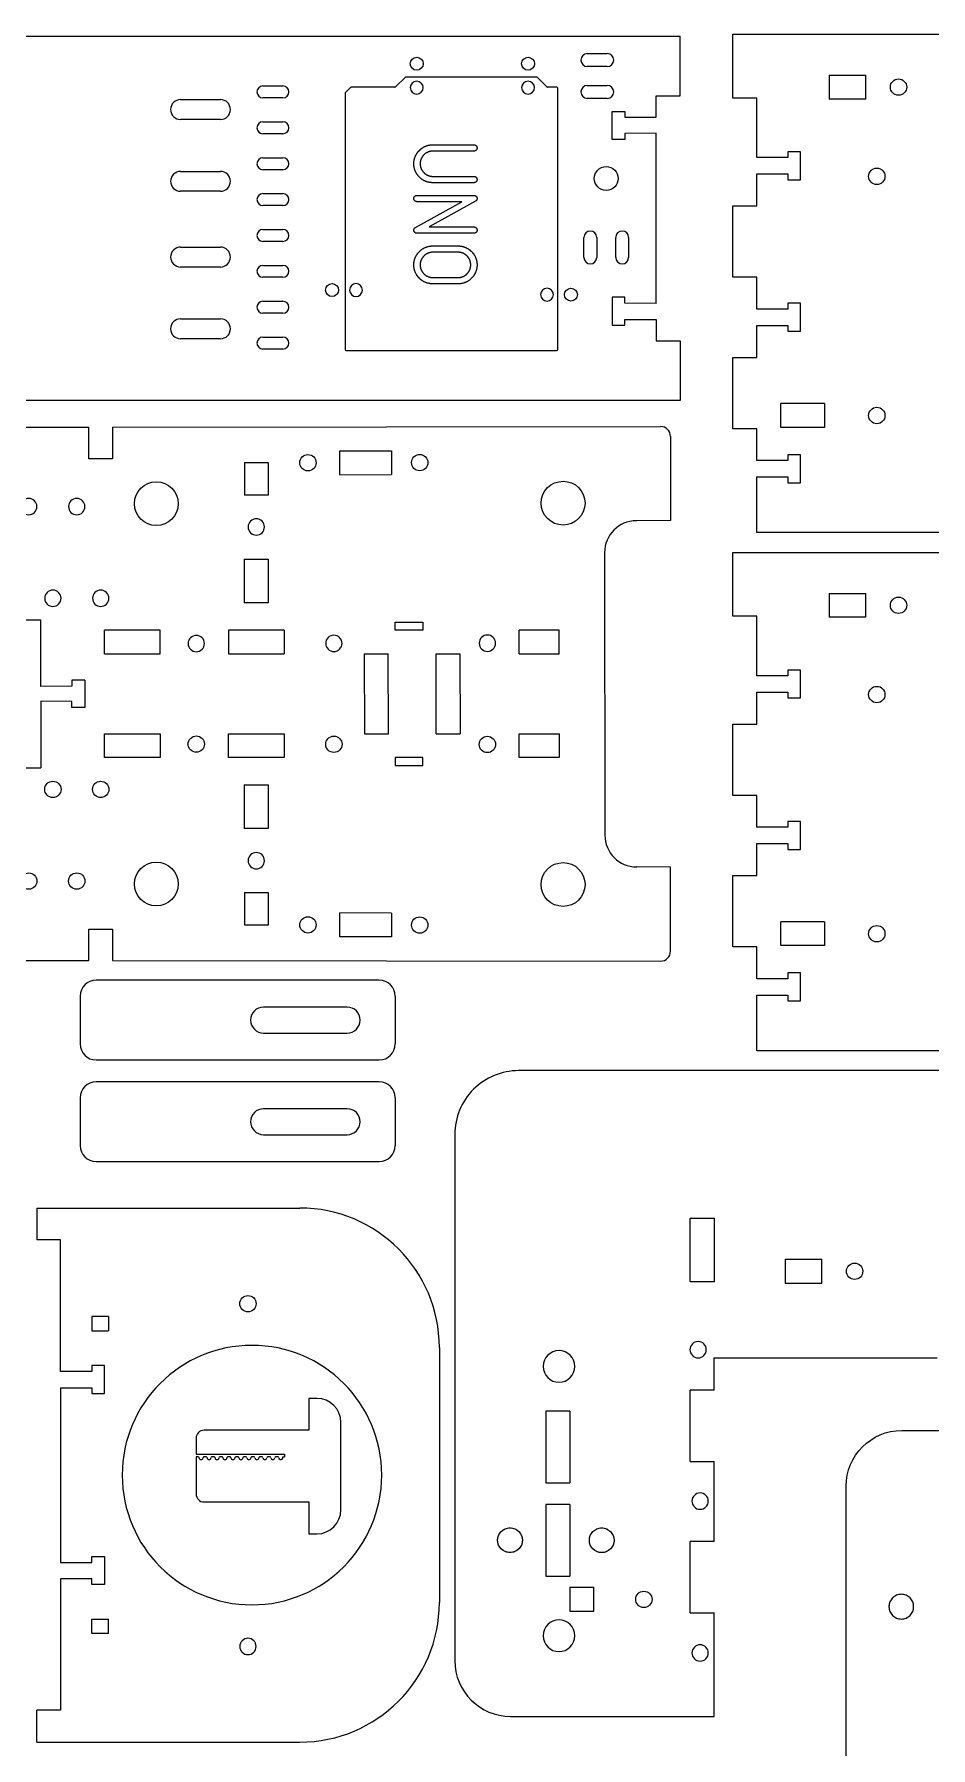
# Model space of a CAD drawing. Header units: millimetres. Extents: x -1441 to -172, y -752 to 2.
# Drawn here: x -1233 to -1008.1, y -427.9 to 2 of the extents above; entities that cross this region are included whole.
import ezdxf

# ---------------------------------------------------------------- set-up
doc = ezdxf.new("R2010")
doc.units = ezdxf.units.MM
doc.linetypes.add('HIDDEN', pattern=[9.525, 6.35, -3.175])
doc.layers.get('0').update_dxf_attribs({"color": 253, "lineweight": 70, "true_color": 0x8faf8f})
doc.layers.add('Hidden', color=38, linetype='HIDDEN', lineweight=70, true_color=0x482605)

msp = doc.modelspace()

# ---------------------------------------------------------------- linework, layer by layer
at = {"color": 38, "lineweight": -3, "true_color": 0x482605}
for p, q in [((-1252.03, 1.53), (-1071.03, 1.53)), ((-1071.03, -13.45), (-1071.03, 1.53)), ((-1057.77, 2), (-883.17, 2)), ((-1057.77, -14), (-1057.77, 2)), ((-1094.28, -2.85), (-1089.28, -2.85)), ((-1089.28, -6.09), (-1094.28, -6.09)), ((-1033.6, -8.26), (-1033.6, -14.26)), ((-1033.6, -8.26), (-1024.45, -8.26)), ((-1024.45, -14.26), (-1024.45, -8.26)), ((-1175.65, -10.97), (-1170.65, -10.97)), ((-1155.02, -12.77), (-1155.02, -77.08)), ((-1153.72, -11.37), (-1154.95, -12.59)), ((-1142.55, -11.29), (-1153.54, -11.29)), ((-1139.98, -8.83), (-1142.37, -11.22)), ((-1106.99, -8.75), (-1139.8, -8.75)), ((-1104.42, -11.22), (-1106.81, -8.83)), ((-1101.94, -11.29), (-1104.24, -11.29)), ((-1101.68, -77.08), (-1101.68, -11.55)), ((-1094.28, -10.85), (-1089.28, -10.85)), ((-1196.31, -14.39), (-1186.31, -14.39)), ((-1170.65, -13.97), (-1175.65, -13.97)), ((-1089.28, -14.09), (-1094.28, -14.09)), ((-1077.03, -18.82), (-1077.03, -13.45)), ((-1077.03, -13.45), (-1071.03, -13.45)), ((-1051.77, -14), (-1057.77, -14)), ((-1051.77, -28.95), (-1051.77, -14)), ((-1024.45, -14.26), (-1033.6, -14.26)), ((-1186.31, -19.39), (-1196.31, -19.39)), ((-1175.65, -19.97), (-1170.65, -19.97)), ((-1088.03, -24.37), (-1088.03, -17.37)), ((-1088.03, -17.37), (-1084.83, -17.37)), ((-1084.83, -17.37), (-1084.83, -18.82)), ((-1084.83, -18.82), (-1077.03, -18.82)), ((-1170.65, -22.97), (-1175.65, -22.97)), ((-1133.04, -25.72), (-1123.3, -25.72)), ((-1084.83, -24.37), (-1088.03, -24.37)), ((-1077.03, -22.82), (-1084.83, -22.92)), ((-1084.83, -22.92), (-1084.83, -24.37)), ((-1077.03, -65.54), (-1077.03, -22.82)), ((-1175.65, -28.97), (-1170.65, -28.97)), ((-1123.3, -27.31), (-1131.09, -27.31)), ((-1043.97, -28.95), (-1051.77, -28.95)), ((-1043.97, -27.5), (-1043.97, -28.95)), ((-1040.77, -27.5), (-1043.97, -27.5)), ((-1040.77, -34.5), (-1040.77, -27.5)), ((-1196.31, -32.39), (-1186.31, -32.39)), ((-1170.65, -31.97), (-1175.65, -31.97)), ((-1131.1, -33.65), (-1123.3, -33.65)), ((-1051.77, -33.05), (-1043.97, -33.05)), ((-1051.77, -41.05), (-1051.77, -33.05)), ((-1043.97, -33.05), (-1043.97, -34.5)), ((-1186.31, -37.39), (-1196.31, -37.39)), ((-1175.65, -37.97), (-1170.65, -37.97)), ((-1136.44, -38.41), (-1123.75, -38.41)), ((-1123.3, -35.24), (-1133.04, -35.24)), ((-1043.97, -34.5), (-1040.77, -34.5)), ((-1170.65, -40.97), (-1175.65, -40.97)), ((-1137.39, -46.44), (-1125.79, -40)), ((-1125.79, -40), (-1136.43, -40)), ((-1122.35, -39.9), (-1133.94, -46.34)), ((-1057.77, -41.05), (-1051.77, -41.05)), ((-1057.77, -58.95), (-1057.77, -41.05)), ((-1175.65, -46.97), (-1170.65, -46.97)), ((-1133.94, -46.34), (-1124.2, -46.34)), ((-1196.31, -51.39), (-1186.31, -51.39)), ((-1170.65, -49.97), (-1175.65, -49.97)), ((-1124.2, -47.93), (-1135.94, -47.93)), ((-1133.04, -51.1), (-1126.69, -51.1)), ((-1095.15, -53.98), (-1095.15, -48.98)), ((-1091.91, -48.98), (-1091.91, -53.98)), ((-1087.15, -53.98), (-1087.15, -48.98)), ((-1083.91, -48.98), (-1083.91, -53.98)), ((-1126.69, -52.69), (-1131.09, -52.69)), ((-1186.31, -56.39), (-1196.31, -56.39)), ((-1175.65, -55.97), (-1170.65, -55.97)), ((-1170.65, -58.97), (-1175.65, -58.97)), ((-1131.1, -59.03), (-1126.69, -59.03)), ((-1051.77, -58.95), (-1057.77, -58.95)), ((-1051.77, -66.95), (-1051.77, -58.95)), ((-1129.42, -60.62), (-1133.04, -60.62)), ((-1088.03, -63.99), (-1088.03, -70.99)), ((-1084.83, -63.99), (-1088.03, -63.99)), ((-1084.83, -65.44), (-1084.83, -63.99)), ((-1175.65, -64.97), (-1170.65, -64.97)), ((-1170.65, -67.97), (-1175.65, -67.97)), ((-1077.03, -65.54), (-1084.83, -65.44)), ((-1043.97, -66.95), (-1051.77, -66.95)), ((-1043.97, -65.5), (-1043.97, -66.95)), ((-1040.77, -65.5), (-1043.97, -65.5)), ((-1040.77, -72.5), (-1040.77, -65.5)), ((-1196.31, -69.39), (-1186.31, -69.39)), ((-1088.03, -70.99), (-1084.83, -70.99)), ((-1084.83, -69.54), (-1077.03, -69.54)), ((-1084.83, -70.99), (-1084.83, -69.54)), ((-1077.03, -69.54), (-1077.03, -74.91)), ((-1051.77, -71.05), (-1043.97, -71.05)), ((-1051.77, -79.05), (-1051.77, -71.05)), ((-1043.97, -71.05), (-1043.97, -72.5)), ((-1043.97, -72.5), (-1040.77, -72.5)), ((-1186.31, -74.39), (-1196.31, -74.39)), ((-1175.65, -73.97), (-1170.65, -73.97)), ((-1170.65, -76.97), (-1175.65, -76.97)), ((-1154.77, -77.33), (-1101.94, -77.33)), ((-1077.03, -74.91), (-1071.03, -74.91)), ((-1071.03, -74.91), (-1071.03, -89.89)), ((-1057.77, -79.05), (-1051.77, -79.05)), ((-1057.77, -96.95), (-1057.77, -79.05)), ((-1071.03, -89.89), (-1252.03, -89.89)), ((-1045.76, -96.64), (-1045.76, -90.64)), ((-1034.76, -90.64), (-1045.76, -90.64)), ((-1034.76, -90.64), (-1034.76, -96.64)), ((-1237.43, -96.6), (-1219.35, -96.58)), ((-1219.35, -104.48), (-1219.35, -96.58)), ((-1213.35, -96.57), (-1075.93, -96.41)), ((-1213.35, -96.57), (-1213.35, -104.48)), ((-1051.77, -96.95), (-1057.77, -96.95)), ((-1051.77, -104.95), (-1051.77, -96.95)), ((-1034.76, -96.64), (-1045.76, -96.64)), ((-1156.32, -102.49), (-1143.42, -102.47)), ((-1156.32, -108.49), (-1156.32, -102.49)), ((-1143.42, -102.47), (-1143.42, -108.47)), ((-1073.42, -98.91), (-1073.4, -120.01)), ((-1213.35, -104.48), (-1219.35, -104.48)), ((-1180.31, -105.45), (-1180.31, -113.6)), ((-1180.31, -105.45), (-1174.31, -105.45)), ((-1174.31, -105.45), (-1174.31, -113.6)), ((-1043.97, -104.95), (-1051.77, -104.95)), ((-1043.97, -103.5), (-1043.97, -104.95)), ((-1040.77, -103.5), (-1043.97, -103.5)), ((-1040.77, -110.5), (-1040.77, -103.5)), ((-1156.32, -108.49), (-1143.42, -108.47)), ((-1051.77, -123), (-1051.77, -109.05)), ((-1051.77, -109.05), (-1043.97, -109.05)), ((-1043.97, -109.05), (-1043.97, -110.5)), ((-1043.97, -110.5), (-1040.77, -110.5)), ((-1174.31, -113.6), (-1180.31, -113.6)), ((-1073.4, -120.01), (-1081.98, -120.03)), ((-297.87, -123), (-1051.77, -123)), ((-1089.96, -128.04), (-1089.88, -198.91)), ((-1057.77, -128), (-883.17, -128)), ((-1057.77, -144), (-1057.77, -128)), ((-1180.35, -129.72), (-1174.35, -129.71)), ((-1180.35, -129.72), (-1180.33, -140.66)), ((-1174.35, -129.71), (-1174.33, -140.66)), ((-1174.33, -140.66), (-1180.33, -140.66)), ((-1033.6, -138.26), (-1033.6, -144.26)), ((-1033.6, -138.26), (-1024.45, -138.26)), ((-1024.45, -144.26), (-1024.45, -138.26)), ((-1237.37, -144.9), (-1231.37, -144.89)), ((-1231.35, -161.63), (-1231.37, -144.89)), ((-1142.45, -145.49), (-1135.5, -145.48)), ((-1142.45, -147.49), (-1142.45, -145.49)), ((-1135.5, -145.48), (-1135.5, -147.48)), ((-1051.77, -144), (-1057.77, -144)), ((-1051.77, -158.95), (-1051.77, -144)), ((-1024.45, -144.26), (-1033.6, -144.26)), ((-1201.4, -147.46), (-1215.4, -147.46)), ((-1215.4, -153.46), (-1215.4, -147.46)), ((-1201.4, -153.46), (-1201.4, -147.46)), ((-1170.3, -147.46), (-1184.3, -147.46)), ((-1184.3, -147.46), (-1184.3, -153.46)), ((-1170.3, -147.46), (-1170.3, -153.46)), ((-1135.5, -147.48), (-1142.45, -147.49)), ((-1101.35, -147.46), (-1111.35, -147.46)), ((-1111.35, -153.46), (-1111.35, -147.46)), ((-1101.35, -153.46), (-1101.35, -147.46)), ((-1215.4, -153.46), (-1201.4, -153.46)), ((-1184.3, -153.46), (-1170.3, -153.46)), ((-1150.22, -153.47), (-1144.22, -153.46)), ((-1150.22, -153.47), (-1150.19, -173.46)), ((-1144.19, -173.47), (-1144.22, -153.46)), ((-1132.22, -153.47), (-1126.22, -153.46)), ((-1132.2, -173.46), (-1132.22, -153.47)), ((-1126.22, -153.46), (-1126.2, -173.47)), ((-1111.35, -153.46), (-1101.35, -153.46)), ((-1043.97, -158.95), (-1051.77, -158.95)), ((-1043.97, -157.5), (-1043.97, -158.95)), ((-1040.77, -157.5), (-1043.97, -157.5)), ((-1040.77, -164.5), (-1040.77, -157.5)), ((-1223.55, -161.56), (-1231.35, -161.63)), ((-1220.34, -160.02), (-1223.55, -160.05)), ((-1223.55, -160.05), (-1223.55, -161.56)), ((-1220.34, -160.02), (-1220.35, -166.91)), ((-1051.77, -163.05), (-1043.97, -163.05)), ((-1051.77, -171.05), (-1051.77, -163.05)), ((-1043.97, -163.05), (-1043.97, -164.5)), ((-1231.35, -165.3), (-1231.37, -182.04)), ((-1223.55, -165.38), (-1231.35, -165.3)), ((-1223.55, -166.88), (-1223.55, -165.38)), ((-1220.35, -166.91), (-1223.55, -166.88)), ((-1043.97, -164.5), (-1040.77, -164.5)), ((-1057.77, -171.05), (-1051.77, -171.05)), ((-1057.77, -188.95), (-1057.77, -171.05)), ((-1215.4, -173.47), (-1201.4, -173.47)), ((-1215.4, -179.47), (-1215.4, -173.47)), ((-1201.4, -173.47), (-1201.4, -179.47)), ((-1184.3, -173.47), (-1170.3, -173.47)), ((-1184.3, -179.47), (-1184.3, -173.47)), ((-1170.3, -173.47), (-1170.3, -179.47)), ((-1150.19, -173.46), (-1144.19, -173.47)), ((-1132.2, -173.46), (-1126.2, -173.47)), ((-1111.35, -173.47), (-1101.35, -173.47)), ((-1111.35, -179.47), (-1111.35, -173.47)), ((-1101.35, -173.47), (-1101.35, -179.47)), ((-1201.4, -179.47), (-1215.4, -179.47)), ((-1170.3, -179.47), (-1184.3, -179.47)), ((-1142.45, -179.44), (-1142.45, -181.44)), ((-1135.5, -179.45), (-1142.45, -179.44)), ((-1135.5, -181.45), (-1135.5, -179.45)), ((-1101.35, -179.47), (-1111.35, -179.47)), ((-1237.37, -182.03), (-1231.37, -182.04)), ((-1142.45, -181.44), (-1135.5, -181.45)), ((-1180.33, -186.27), (-1180.35, -197.22)), ((-1180.33, -186.27), (-1174.33, -186.27)), ((-1174.33, -186.27), (-1174.35, -197.22)), ((-1051.77, -188.95), (-1057.77, -188.95)), ((-1051.77, -196.95), (-1051.77, -188.95)), ((-1174.35, -197.22), (-1180.35, -197.22)), ((-1043.97, -196.95), (-1051.77, -196.95)), ((-1043.97, -195.5), (-1043.97, -196.95)), ((-1040.77, -195.5), (-1043.97, -195.5)), ((-1040.77, -202.5), (-1040.77, -195.5)), ((-1051.77, -201.05), (-1043.97, -201.05)), ((-1051.77, -209.05), (-1051.77, -201.05)), ((-1043.97, -201.05), (-1043.97, -202.5)), ((-1043.97, -202.5), (-1040.77, -202.5)), ((-1073.4, -206.92), (-1081.89, -206.9)), ((-1073.42, -228.02), (-1073.4, -206.92)), ((-1057.77, -209.05), (-1051.77, -209.05)), ((-1057.77, -226.95), (-1057.77, -209.05)), ((-1180.31, -213.33), (-1180.31, -221.48)), ((-1180.31, -213.33), (-1174.31, -213.33)), ((-1174.31, -213.33), (-1174.31, -221.48)), ((-1156.32, -224.44), (-1156.32, -218.44)), ((-1143.42, -218.46), (-1156.32, -218.44)), ((-1143.42, -218.46), (-1143.42, -224.46)), ((-1219.35, -230.35), (-1219.35, -222.48)), ((-1219.35, -222.48), (-1213.35, -222.48)), ((-1213.35, -222.48), (-1213.35, -230.36)), ((-1174.31, -221.48), (-1180.31, -221.48)), ((-1045.76, -226.64), (-1045.76, -220.64)), ((-1034.76, -220.64), (-1045.76, -220.64)), ((-1034.76, -220.64), (-1034.76, -226.64)), ((-1143.42, -224.46), (-1156.32, -224.44)), ((-1051.77, -226.95), (-1057.77, -226.95)), ((-1051.77, -234.95), (-1051.77, -226.95)), ((-1034.76, -226.64), (-1045.76, -226.64)), ((-1237.43, -230.33), (-1219.35, -230.35)), ((-1213.35, -230.36), (-1075.93, -230.52)), ((-1043.97, -234.95), (-1051.77, -234.95)), ((-1043.97, -233.5), (-1043.97, -234.95)), ((-1040.77, -233.5), (-1043.97, -233.5)), ((-1040.77, -240.5), (-1040.77, -233.5)), ((-1051.77, -253), (-1051.77, -239.05)), ((-1051.77, -239.05), (-1043.97, -239.05)), ((-1043.97, -239.05), (-1043.97, -240.5)), ((-1043.97, -240.5), (-1040.77, -240.5)), ((-297.87, -253), (-1051.77, -253)), ((-287.87, -258), (-1111.52, -258)), ((-1127.52, -274), (-1127.52, -406)), ((-1232.4, -292.46), (-1232.4, -300.46)), ((-1232.4, -292.46), (-1166.4, -292.46)), ((-1068.48, -295), (-1062.48, -295)), ((-1068.48, -311), (-1068.48, -295)), ((-1062.48, -295), (-1062.48, -311)), ((-1226.4, -300.46), (-1232.4, -300.46)), ((-1226.4, -333.46), (-1226.4, -300.46)), ((-1044.62, -305.33), (-1044.62, -311.33)), ((-1044.62, -305.33), (-1035.47, -305.33)), ((-1035.47, -311.33), (-1035.47, -305.33)), ((-1062.48, -311), (-1068.48, -311)), ((-1044.62, -311.33), (-1035.47, -311.33)), ((-1214.4, -319.71), (-1218.6, -319.71)), ((-1218.6, -319.71), (-1218.6, -323.31)), ((-1214.4, -319.71), (-1214.4, -323.31)), ((-1218.6, -323.31), (-1214.4, -323.31)), ((-1131.4, -327.46), (-1131.4, -391.46)), ((-1062.47, -338.13), (-1062.47, -330.08)), ((-1062.47, -330.08), (-1006.54, -330.08)), ((-1218.6, -333.46), (-1226.4, -333.46)), ((-1218.6, -332.01), (-1218.6, -333.46)), ((-1215.4, -332.01), (-1218.6, -332.01)), ((-1215.4, -339.01), (-1215.4, -332.01)), ((-1226.4, -337.56), (-1218.6, -337.56)), ((-1226.4, -337.56), (-1226.4, -381.36)), ((-1218.6, -337.56), (-1218.6, -339.01)), ((-1218.6, -339.01), (-1215.4, -339.01)), ((-1068.48, -356.03), (-1068.48, -338.13)), ((-1062.47, -338.13), (-1068.48, -338.13)), ((-1162.1, -340.21), (-1164.1, -340.21)), ((-1164.1, -340.21), (-1164.1, -348.21)), ((-1104.67, -343.42), (-1104.67, -361.42)), ((-1098.67, -343.42), (-1104.67, -343.42)), ((-1098.67, -343.42), (-1098.67, -361.42)), ((-1156.1, -368.21), (-1156.1, -346.21)), ((-1192.43, -350.21), (-1192.43, -354.21)), ((-1164.1, -348.21), (-1190.43, -348.21)), ((-1015.37, -348.27), (-964.33, -348.27)), ((-1192.43, -354.21), (-1170.2, -354.21)), ((-1191.87, -354.91), (-1192.43, -354.91)), ((-1192.43, -354.91), (-1192.43, -364.21)), ((-1189.87, -354.91), (-1190.48, -354.91)), ((-1187.87, -354.91), (-1188.48, -354.91)), ((-1185.87, -354.91), (-1186.48, -354.91)), ((-1183.87, -354.91), (-1184.48, -354.91)), ((-1181.87, -354.91), (-1182.48, -354.91)), ((-1179.87, -354.91), (-1180.48, -354.91)), ((-1177.87, -354.91), (-1178.48, -354.91)), ((-1175.87, -354.91), (-1176.48, -354.91)), ((-1173.87, -354.91), (-1174.48, -354.91)), ((-1171.87, -354.91), (-1172.48, -354.91)), ((-1170.7, -354.91), (-1170.2, -354.91)), ((-1170.2, -354.21), (-1170.2, -354.91)), ((-1068.48, -356.03), (-1062.48, -356.03)), ((-1062.48, -376.13), (-1062.48, -356.03)), ((-1104.67, -361.42), (-1098.67, -361.42)), ((-1029.37, -494.27), (-1029.37, -362.27)), ((-1190.43, -366.21), (-1164.1, -366.21)), ((-1164.1, -366.21), (-1164.1, -374.21)), ((-1104.67, -366.8), (-1104.67, -384.8)), ((-1098.67, -366.8), (-1104.67, -366.8)), ((-1098.67, -366.8), (-1098.67, -384.8)), ((-1164.1, -374.21), (-1162.1, -374.21)), ((-1068.48, -394.03), (-1068.48, -376.13)), ((-1062.48, -376.13), (-1068.48, -376.13)), ((-1226.4, -381.36), (-1218.6, -381.36)), ((-1218.6, -381.36), (-1218.6, -379.91)), ((-1218.6, -379.91), (-1215.4, -379.91)), ((-1215.4, -379.91), (-1215.4, -386.91)), ((-1218.6, -385.46), (-1226.4, -385.46)), ((-1226.4, -385.46), (-1226.4, -418.46)), ((-1218.6, -386.91), (-1218.6, -385.46)), ((-1104.67, -384.8), (-1098.67, -384.8)), ((-1215.4, -386.91), (-1218.6, -386.91)), ((-1098.65, -387.57), (-1092.65, -387.57)), ((-1098.65, -387.57), (-1098.65, -393.57)), ((-1092.65, -393.57), (-1092.65, -387.57)), ((-1098.65, -393.57), (-1092.65, -393.57)), ((-1068.48, -394.03), (-1062.48, -394.03)), ((-1062.48, -420), (-1062.48, -394.03)), ((-1218.6, -395.61), (-1214.4, -395.61)), ((-1218.6, -399.21), (-1218.6, -395.61)), ((-1214.4, -399.21), (-1218.6, -399.21)), ((-1214.4, -399.21), (-1214.4, -395.61)), ((-1226.4, -418.46), (-1232.4, -418.46)), ((-1232.4, -426.46), (-1232.4, -418.46)), ((-1113.52, -420), (-1062.48, -420)), ((-1232.4, -426.46), (-1166.4, -426.46))]:
    msp.add_line(p, q, dxfattribs=at)
at = {"color": 98, "lineweight": -3, "true_color": 0x054805}
for p, q in [((-1146.5, -235.31), (-1217.5, -235.31)), ((-1221.5, -239.31), (-1221.5, -251.31)), ((-1142.5, -239.31), (-1142.5, -251.31)), ((-1154.5, -242.06), (-1175.5, -242.06)), ((-1175.5, -248.56), (-1154.5, -248.56)), ((-1217.5, -255.31), (-1146.5, -255.31)), ((-1146.5, -260.81), (-1217.5, -260.81)), ((-1221.5, -264.81), (-1221.5, -276.81)), ((-1142.5, -264.81), (-1142.5, -276.81)), ((-1154.5, -267.56), (-1175.5, -267.56)), ((-1175.5, -274.06), (-1154.5, -274.06)), ((-1217.5, -280.81), (-1146.5, -280.81))]:
    msp.add_line(p, q, dxfattribs=at)
at = {"color": 38, "lineweight": -3, "true_color": 0x482605}
for centre, radius in [((-1137.07, -5.39), 1.62), ((-1109.14, -5.39), 1.62), ((-1016.22, -11.26), 2.05), ((-1089.53, -34.18), 3), ((-1021.66, -33.64), 2.05), ((-1158.31, -62.18), 1.62), ((-1098.39, -63.32), 1.62), ((-1021.66, -93.64), 2.05), ((-1164.37, -105.5), 2.05), ((-1136.32, -105.46), 2.05), ((-1202.4, -115.76), 5.5), ((-1100.35, -115.63), 5.5), ((-1016.22, -141.26), 2.05), ((-1021.66, -163.64), 2.05), ((-1192.36, -176.08), 2.05), ((-1157.86, -176.12), 2.05), ((-1119.34, -176.17), 2.05), ((-1228.35, -187.43), 2.05), ((-1216.35, -187.43), 2.05), ((-1202.4, -211.17), 5.5), ((-1100.35, -211.3), 5.5), ((-1234.4, -210.43), 2.05), ((-1222.35, -210.43), 2.05), ((-1164.37, -221.43), 2.05), ((-1136.32, -221.47), 2.05), ((-1021.66, -223.64), 2.05), ((-1027.23, -308.33), 2.05), ((-1179.4, -316.46), 2.05), ((-1080.1, -390.64), 2.05)]:
    msp.add_circle(centre, radius, dxfattribs=at)
at = {"color": 38, "lineweight": -3, "true_color": 0x482605, "extrusion": (3.95948e-13, -3.56504e-15, -1)}
msp.add_circle((1137.07, -11.39), 1.62, dxfattribs=at)
at = {"color": 38, "lineweight": -3, "true_color": 0x482605, "extrusion": (3.95935e-13, -3.56504e-15, -1)}
msp.add_circle((1109.14, -11.39), 1.62, dxfattribs=at)
at = {"color": 38, "lineweight": -3, "true_color": 0x482605, "extrusion": (3.95947e-13, -3.56504e-15, -1)}
msp.add_circle((1152.31, -62.18), 1.62, dxfattribs=at)
at = {"color": 38, "lineweight": -3, "true_color": 0x482605, "extrusion": (3.95999e-13, -3.56504e-15, -1)}
msp.add_circle((1104.39, -63.32), 1.62, dxfattribs=at)
at = {"color": 38, "lineweight": -3, "true_color": 0x482605, "extrusion": (2.30664e-17, -5.35528e-15, -1)}
for centre in [(1234.4, -116.5), (1222.35, -116.5), (1177.31, -121.6), (1228.35, -139.5), (1216.35, -139.5), (1192.36, -150.85), (1157.86, -150.81), (1119.34, -150.76), (1177.31, -205.33)]:
    msp.add_circle(centre, 2.05, dxfattribs=at)
at = {"color": 38, "lineweight": -3, "true_color": 0x482605, "extrusion": (-3.81514e-17, -4.44089e-16, -1)}
msp.add_circle((1066.48, -328), 2.05, dxfattribs=at)
at = {"color": 38, "lineweight": -3, "true_color": 0x482605, "extrusion": (-3.81649e-17, -4.44089e-16, -1)}
msp.add_circle((1101.38, -332.21), 3.97, dxfattribs=at)
at = {"color": 38, "lineweight": -3, "true_color": 0x482605, "extrusion": (-3.81577e-17, -4.44089e-16, -1)}
msp.add_circle((1065.98, -366), 2.05, dxfattribs=at)
at = {"color": 38, "lineweight": -3, "true_color": 0x482605, "extrusion": (-3.81666e-17, -4.44089e-16, -1)}
msp.add_circle((1101.38, -399.77), 3.97, dxfattribs=at)
at = {"color": 38, "lineweight": -3, "true_color": 0x482605, "extrusion": (-3.81639e-17, 5.49392e-16, -1)}
msp.add_circle((1179.4, -402.46), 2.05, dxfattribs=at)
at = {"color": 38, "lineweight": -3, "true_color": 0x482605, "extrusion": (-3.81618e-17, -4.44089e-16, -1)}
msp.add_circle((1065.98, -404.08), 2.05, dxfattribs=at)
at = {"color": 38, "lineweight": -3, "true_color": 0x482605}
for centre, radius, start, end in [((-1094.28, -4.47), 1.62, 90, 270), ((-1089.28, -4.47), 1.62, 270, 90), ((-1175.65, -12.47), 1.5, 90, 270), ((-1170.65, -12.47), 1.5, 270, 90), ((-1154.77, -12.77), 0.254, 135, 180), ((-1153.54, -11.55), 0.254, 90, 135), ((-1142.55, -11.04), 0.254, 270, 315), ((-1139.8, -9.01), 0.254, 90, 135), ((-1106.99, -9.01), 0.254, 45, 90), ((-1104.24, -11.04), 0.254, 225, 270), ((-1101.94, -11.55), 0.254, 0, 90), ((-1094.28, -12.47), 1.62, 90, 270), ((-1089.28, -12.47), 1.62, 270, 90), ((-1196.31, -16.89), 2.5, 90, 270), ((-1186.31, -16.89), 2.5, 270, 90), ((-1175.65, -21.47), 1.5, 90, 270), ((-1170.65, -21.47), 1.5, 270, 90), ((-1175.65, -30.47), 1.5, 90, 270), ((-1170.65, -30.47), 1.5, 270, 90), ((-1196.31, -34.89), 2.5, 90, 270), ((-1186.31, -34.89), 2.5, 270, 90), ((-1175.65, -39.47), 1.5, 90, 270), ((-1170.65, -39.47), 1.5, 270, 90), ((-1175.65, -48.47), 1.5, 90, 270), ((-1170.65, -48.47), 1.5, 270, 90), ((-1196.31, -53.89), 2.5, 90, 270), ((-1186.31, -53.89), 2.5, 270, 90), ((-1093.53, -48.98), 1.62, 0, 180), ((-1085.53, -48.98), 1.62, 0, 180), ((-1093.53, -53.98), 1.62, 180, 360), ((-1085.53, -53.98), 1.62, 180, 360), ((-1175.65, -57.47), 1.5, 90, 270), ((-1170.65, -57.47), 1.5, 270, 90), ((-1175.65, -66.47), 1.5, 90, 270), ((-1170.65, -66.47), 1.5, 270, 90), ((-1196.31, -71.89), 2.5, 90, 270), ((-1186.31, -71.89), 2.5, 270, 90), ((-1175.65, -75.47), 1.5, 90, 270), ((-1170.65, -75.47), 1.5, 270, 90), ((-1154.77, -77.08), 0.254, 180, 270), ((-1101.94, -77.08), 0.254, 270, 0), ((-1075.92, -98.91), 2.5, 0.0674, 90.067), ((-1081.96, -128.03), 8, 90.1191, 180.0674), ((-1081.88, -198.9), 8, 180.0674, 269.8809), ((-1075.92, -228.02), 2.5, 269.933, 359.9326), ((-1111.52, -274), 16, 90, 180.0002), ((-1166.4, -327.46), 35, 0, 90), ((-1178.4, -359.46), 32.55, 0, 180), ((-1162.1, -346.21), 6, 360, 90), ((-1190.43, -350.21), 2, 90, 180), ((-1191.87, -355.11), 0.2, 4.096, 90), ((-1191.17, -355.06), 0.5, 184.096, 355.904), ((-1190.48, -355.11), 0.2, 90, 175.904), ((-1189.87, -355.11), 0.2, 4.096, 90), ((-1189.17, -355.06), 0.5, 184.096, 355.904), ((-1188.48, -355.11), 0.2, 90, 175.904), ((-1187.87, -355.11), 0.2, 4.096, 90), ((-1187.17, -355.06), 0.5, 184.096, 355.904), ((-1186.48, -355.11), 0.2, 90, 175.904), ((-1185.87, -355.11), 0.2, 4.096, 90), ((-1185.17, -355.06), 0.5, 184.096, 355.904), ((-1184.48, -355.11), 0.2, 90, 175.904), ((-1183.87, -355.11), 0.2, 4.096, 90), ((-1183.17, -355.06), 0.5, 184.096, 355.904), ((-1182.48, -355.11), 0.2, 90, 175.904), ((-1181.87, -355.11), 0.2, 4.096, 90), ((-1181.17, -355.06), 0.5, 184.096, 355.904), ((-1180.48, -355.11), 0.2, 90, 175.904), ((-1179.87, -355.11), 0.2, 4.096, 90), ((-1179.17, -355.06), 0.5, 184.096, 355.904), ((-1178.48, -355.11), 0.2, 90, 175.904), ((-1177.87, -355.11), 0.2, 4.096, 90), ((-1177.17, -355.06), 0.5, 184.096, 355.904), ((-1176.48, -355.11), 0.2, 90, 175.904), ((-1175.87, -355.11), 0.2, 4.096, 90), ((-1175.17, -355.06), 0.5, 184.096, 355.904), ((-1174.48, -355.11), 0.2, 90, 175.904), ((-1173.87, -355.11), 0.2, 4.096, 90), ((-1173.17, -355.06), 0.5, 184.096, 355.904), ((-1172.48, -355.11), 0.2, 90, 175.904), ((-1171.87, -355.11), 0.2, 4.096, 90), ((-1171.17, -355.06), 0.5, 184.096, 17.4576), ((-1178.4, -359.46), 32.55, 180, 360), ((-1190.43, -364.21), 2, 180, 270), ((-1162.1, -368.21), 6, 270, 0), ((-1166.4, -391.46), 35, 270, 0)]:
    msp.add_arc(centre, radius, start, end, dxfattribs=at)
at = {"color": 98, "lineweight": -3, "true_color": 0x054805}
for centre, radius, start, end in [((-1217.5, -239.31), 4, 90, 180), ((-1146.5, -239.31), 4, 360, 90), ((-1175.5, -245.31), 3.25, 90, 270), ((-1154.5, -245.31), 3.25, 270, 90), ((-1217.5, -251.31), 4, 180, 270), ((-1146.5, -251.31), 4, 270, 0), ((-1217.5, -264.81), 4, 90, 180), ((-1146.5, -264.81), 4, 360, 90), ((-1175.5, -270.81), 3.25, 90, 270), ((-1154.5, -270.81), 3.25, 270, 90), ((-1217.5, -276.81), 4, 180, 270), ((-1146.5, -276.81), 4, 270, 0)]:
    msp.add_arc(centre, radius, start, end, dxfattribs=at)
at = {"color": 38, "lineweight": -3, "true_color": 0x482605, "extrusion": (-3.81639e-17, -4.44089e-16, -1)}
msp.add_ellipse((-1015.37, -362.27), major_axis=(9.9, 9.9), ratio=1, start_param=3.926991, end_param=5.497787, dxfattribs=at)
at = {"color": 38, "lineweight": -3, "true_color": 0x482605}
for centre in [(-1113.67, -375.8), (-1090.67, -375.81)]:
    msp.add_ellipse(centre, major_axis=(-3.1, 0), ratio=1, dxfattribs=at)
at = {"color": 38, "lineweight": -3, "true_color": 0x482605, "extrusion": (-3.81639e-17, -4.44089e-16, -1)}
msp.add_ellipse((-1015.52, -392.47), major_axis=(-3.1, 0), ratio=1, dxfattribs=at)
at = {"color": 38, "lineweight": -3, "true_color": 0x482605}
msp.add_ellipse((-1113.52, -406), major_axis=(9.9, -9.9), ratio=1, start_param=3.926991, end_param=5.497787, dxfattribs=at)
for points in [[(-1136.4, -27.12), (-1135.74, -26.44), (-1133.99, -25.72), (-1133.04, -25.72)], [(-1136.4, -33.84), (-1137.08, -33.16), (-1137.8, -31.43), (-1137.8, -29.53), (-1137.08, -27.79), (-1136.4, -27.12)], [(-1133.04, -35.24), (-1133.99, -35.24), (-1135.74, -34.53), (-1136.4, -33.84)], [(-1121.97, -39), (-1121.89, -39.27), (-1122.11, -39.78), (-1122.35, -39.9)], [(-1137.77, -47.33), (-1137.85, -47.06), (-1137.62, -46.57), (-1137.39, -46.44)], [(-1136.4, -52.5), (-1135.74, -51.82), (-1133.99, -51.1), (-1133.04, -51.1)], [(-1126.69, -51.1), (-1125.74, -51.1), (-1124.01, -51.82), (-1123.33, -52.5)], [(-1136.4, -59.22), (-1137.08, -58.54), (-1137.8, -56.81), (-1137.8, -54.91), (-1137.08, -53.16), (-1136.4, -52.5)], [(-1124.46, -53.62), (-1124.9, -53.16), (-1126.06, -52.69), (-1126.69, -52.69)], [(-1124.46, -58.1), (-1124, -57.65), (-1123.52, -56.49), (-1123.52, -55.23), (-1124, -54.07), (-1124.46, -53.62)], [(-1133.04, -60.62), (-1133.99, -60.62), (-1135.74, -59.91), (-1136.4, -59.22)], [(-1126.69, -59.03), (-1126.06, -59.03), (-1124.9, -58.56), (-1124.46, -58.1)]]:
    msp.add_open_spline(points, degree=2, dxfattribs=at)
for points, knots in [([(-1123.3, -25.72), (-1123.01, -25.72), (-1122.73, -25.72), (-1122.4, -25.72), (-1121.94, -26.18), (-1121.94, -26.85), (-1122.4, -27.31), (-1122.73, -27.31), (-1123.01, -27.31), (-1123.3, -27.31)], [-0.856388, -0.856388, -0.856388, 0, 0, 1, 2, 3, 4, 4, 4.850897, 4.850897, 4.850897]), ([(-1131.09, -27.31), (-1132.06, -27.31), (-1133.04, -27.31), (-1133.69, -27.31), (-1134.85, -27.82), (-1135.7, -28.67), (-1136.21, -29.83), (-1136.21, -31.13), (-1135.7, -32.29), (-1134.85, -33.15), (-1133.69, -33.65), (-1133.04, -33.65), (-1132.07, -33.65), (-1131.1, -33.65)], [-1.498026, -1.498026, -1.498026, 0, 0, 1, 2, 3, 4, 5, 6, 7, 8, 8, 9.488063, 9.488063, 9.488063]), ([(-1123.3, -33.65), (-1123.01, -33.65), (-1122.73, -33.65), (-1122.4, -33.65), (-1121.94, -34.11), (-1121.94, -34.78), (-1122.4, -35.24), (-1122.73, -35.24), (-1123.01, -35.24), (-1123.3, -35.24)], [-0.856388, -0.856388, -0.856388, 0, 0, 1, 2, 3, 4, 4, 4.850897, 4.850897, 4.850897]), ([(-1136.43, -40), (-1136.72, -40), (-1137, -40), (-1137.34, -40), (-1137.8, -39.54), (-1137.8, -38.87), (-1137.34, -38.41), (-1137, -38.41), (-1136.72, -38.41), (-1136.44, -38.41)], [-0.856388, -0.856388, -0.856388, 0, 0, 1, 2, 3, 4, 4, 4.850897, 4.850897, 4.850897]), ([(-1123.75, -38.41), (-1123.24, -38.41), (-1122.73, -38.41), (-1122.46, -38.41), (-1122.03, -38.73), (-1121.97, -39)], [-1.900206, -1.900206, -1.900206, 0, 0, 1, 2, 2, 2]), ([(-1124.2, -46.34), (-1123.47, -46.34), (-1122.73, -46.34), (-1122.4, -46.34), (-1121.94, -46.8), (-1121.94, -47.14)], [-2.210984, -2.210984, -2.210984, 0, 0, 1, 2, 2, 2]), ([(-1121.94, -47.14), (-1121.94, -47.47), (-1122.4, -47.93), (-1122.73, -47.93), (-1123.47, -47.93), (-1124.2, -47.93)], [0, 0, 0, 1, 2, 2, 4.210984, 4.210984, 4.210984]), ([(-1135.94, -47.93), (-1136.47, -47.93), (-1137, -47.93), (-1137.27, -47.93), (-1137.7, -47.6), (-1137.77, -47.33)], [-1.96581, -1.96581, -1.96581, 0, 0, 1, 2, 2, 2]), ([(-1131.09, -52.69), (-1132.06, -52.69), (-1133.04, -52.69), (-1133.69, -52.69), (-1134.85, -53.2), (-1135.7, -54.05), (-1136.21, -55.21), (-1136.21, -56.51), (-1135.7, -57.67), (-1134.85, -58.53), (-1133.69, -59.03), (-1133.04, -59.03), (-1132.07, -59.03), (-1131.1, -59.03)], [-1.498026, -1.498026, -1.498026, 0, 0, 1, 2, 3, 4, 5, 6, 7, 8, 8, 9.488063, 9.488063, 9.488063]), ([(-1123.33, -52.5), (-1122.65, -53.16), (-1121.94, -54.91), (-1121.94, -56.81), (-1122.65, -58.54), (-1124.01, -59.91), (-1125.74, -60.62), (-1126.69, -60.62), (-1128.06, -60.62), (-1129.42, -60.62)], [2, 2, 2, 2.98844, 3.976881, 4.965321, 5.953762, 6.942202, 7.930643, 7.930643, 9.348562, 9.348562, 9.348562])]:
    msp.add_open_spline(points, degree=2, knots=knots, dxfattribs=at)
at = {"layer": 'Hidden', "lineweight": -3}
for p, q in [((-1068.48, -338.13), (-1068.48, -338.13)), ((-1104.67, -343.42), (-1104.67, -343.42)), ((-1098.67, -343.42), (-1098.67, -343.42)), ((-1068.48, -356.03), (-1068.48, -356.03)), ((-1104.67, -361.42), (-1104.67, -361.42)), ((-1098.67, -361.42), (-1098.67, -361.42)), ((-1104.67, -366.8), (-1104.67, -366.8)), ((-1098.67, -366.8), (-1098.67, -366.8)), ((-1068.48, -376.13), (-1068.48, -376.13)), ((-1104.67, -384.8), (-1104.67, -384.8)), ((-1098.67, -384.8), (-1098.67, -384.8)), ((-1098.65, -387.57), (-1098.65, -387.57)), ((-1092.65, -387.57), (-1092.65, -387.57)), ((-1098.65, -393.57), (-1098.65, -393.57)), ((-1092.65, -393.57), (-1092.65, -393.57)), ((-1068.48, -394.03), (-1068.48, -394.03))]:
    msp.add_line(p, q, dxfattribs=at)
for centre in [(-1113.67, -375.8), (-1090.67, -375.81)]:
    msp.add_ellipse(centre, major_axis=(-3.1, 0), ratio=1, dxfattribs=at)
at = {"layer": 'Hidden', "lineweight": -3, "extrusion": (-3.81639e-17, -4.44089e-16, -1)}
msp.add_ellipse((-1015.52, -392.47), major_axis=(-3.1, 0), ratio=1, dxfattribs=at)
at = {"layer": 'Hidden', "lineweight": -3}
for points in [[(-1136.4, -27.12), (-1136.4, -27.12), (-1136.4, -27.12), (-1136.4, -27.12)], [(-1136.4, -33.84), (-1136.4, -33.84), (-1136.4, -33.84), (-1136.4, -33.84)], [(-1121.97, -39), (-1121.97, -39), (-1121.97, -39), (-1121.97, -39)], [(-1121.94, -47.14), (-1121.94, -47.14), (-1121.94, -47.14), (-1121.94, -47.14)], [(-1124.46, -53.62), (-1124.46, -53.62), (-1124.46, -53.62), (-1124.46, -53.62)], [(-1123.33, -52.5), (-1123.33, -52.5), (-1123.33, -52.5), (-1123.33, -52.5)], [(-1124.46, -58.1), (-1124.46, -58.1), (-1124.46, -58.1), (-1124.46, -58.1)]]:
    msp.add_open_spline(points, degree=3, dxfattribs=at)

doc.saveas('drawing.dxf')
